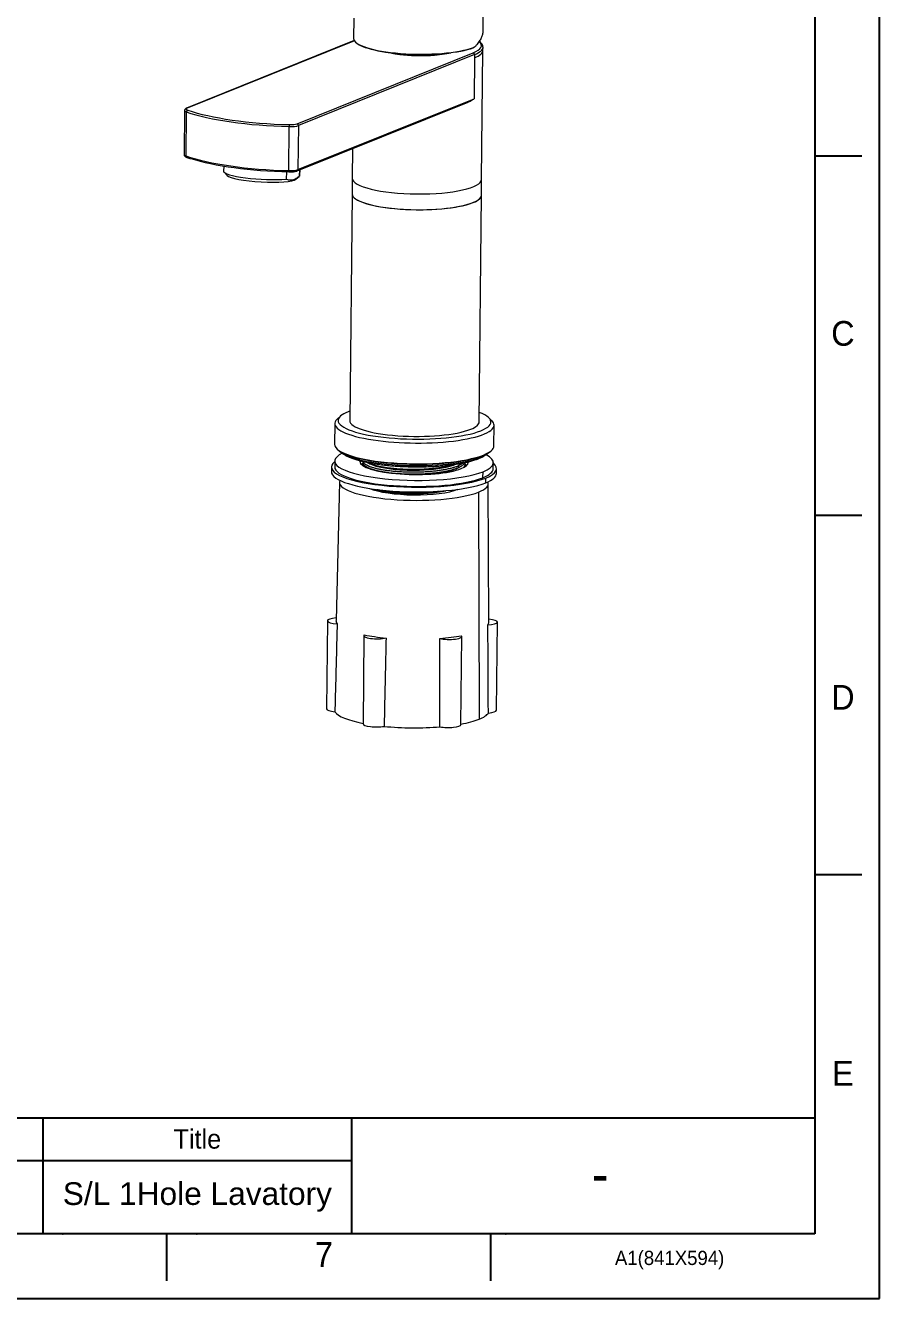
# Model space of a CAD drawing. Extents: x 11219 to 12060, y -16047 to -15452.
# Drawn here: x 11795.8 to 12059.7, y -16046.9 to -15653.7 of the extents above; entities that cross this region are included whole.
import ezdxf

# ---------------------------------------------------------------- set-up
doc = ezdxf.new("R2010")
doc.units = 0
doc.header["$MEASUREMENT"] = 0
doc.linetypes.add('CENTERX2', pattern=[101.6, 63.5, -12.7, 12.7, -12.7])
doc.layers.get('0').update_dxf_attribs({"color": 3, "linetype": 'CONTINUOUS'})
doc.layers.add('FORM', color=7, linetype='CONTINUOUS')
doc.layers.add('TEXT', color=2, linetype='CONTINUOUS')
doc.styles.add('Arial Unicode MS', font='ARIALUNI.ttf')
doc.styles.add('ROMANS', font='Gulim.ttf')
doc.styles.get("Standard").update_dxf_attribs({"font": 'Gulim.ttf'})

msp = doc.modelspace()

# ---------------------------------------------------------------- linework, layer by layer
at = {"linetype": 'Continuous', "lineweight": 18, "extrusion": (0.009886, 0.972157, 0.234124)}
for p, q in [((11937.22, -15655.32), (11937.49, -15629.06)), ((11897.26, -15651.44), (11897.19, -15657.72)), ((11897.42, -15658.43), (11845.62, -15679.28)), ((11936.75, -15701.29), (11937.16, -15661.44)), ((11937.16, -15661.44), (11937.17, -15660.46)), ((11934.55, -15663.71), (11934.42, -15676.35)), ((11844.98, -15680.02), (11844.84, -15693.63)), ((11879.76, -15698.66), (11932.55, -15677.4)), ((11896.85, -15691.78), (11896.76, -15700.89)), ((11857.11, -15697.16), (11857.03, -15698.73)), ((11857.16, -15699.04), (11858.1, -15700.05)), ((11876.5, -15698.93), (11876.38, -15701.2)), ((11879.38, -15701.2), (11880.35, -15700.35)), ((11880.45, -15700.26), (11880.55, -15698.34)), ((11880.59, -15699.99), (11880.68, -15698.28)), ((11896.76, -15700.89), (11896.71, -15705.75)), ((11936.7, -15706.16), (11936.75, -15701.29)), ((11896.71, -15705.75), (11895.99, -15775.74)), ((11896.71, -15705.75), (11896.71, -15705.75)), ((11935.99, -15776.15), (11936.7, -15706.16)), ((11893.1, -15774.38), (11892.12, -15775.29)), ((11939.87, -15775.78), (11938.91, -15774.85)), ((11891.39, -15776.67), (11891.32, -15783.09)), ((11895.99, -15775.74), (11895.99, -15775.74)), ((11940.52, -15783.59), (11940.58, -15777.17)), ((11891.32, -15783.09), (11891.32, -15783.09)), ((11892.03, -15784.48), (11892.22, -15784.67)), ((11939.58, -15785.15), (11939.78, -15784.97)), ((11890.35, -15790.08), (11890.33, -15791.53)), ((11891.37, -15788.24), (11891.35, -15790.09)), ((11900.12, -15788.39), (11900.11, -15788.75)), ((11931.6, -15789.8), (11931.61, -15789.28)), ((11940.35, -15790.58), (11940.36, -15788.74)), ((11941.33, -15792.05), (11941.35, -15790.59)), ((11892.8, -15794.75), (11891.76, -15837.52)), ((11938.97, -15838), (11938.8, -15795.22)), ((11889.12, -15837.56), (11888.84, -15864.78)), ((11941.34, -15865.22), (11941.61, -15837.99)), ((11900.38, -15842.16), (11900.1, -15869.38)), ((11930.35, -15869.64), (11930.62, -15842.42))]:
    msp.add_line(p, q, dxfattribs=at)
at = {"linetype": 'Continuous', "lineweight": 13, "extrusion": (0.009886, 0.972157, 0.234124)}
for p, q in [((11897.44, -15658.47), (11845.81, -15679.26)), ((11879.72, -15684.1), (11934.13, -15662.19)), ((11934.56, -15662.74), (11880.15, -15684.64)), ((11934.56, -15662.74), (11934.55, -15663.71)), ((11880.01, -15698.25), (11934.42, -15676.35)), ((11845.52, -15680.43), (11845.38, -15694.04)), ((11877.19, -15698.58), (11877.33, -15684.97)), ((11880.15, -15684.64), (11880.01, -15698.25)), ((11929.56, -15790.25), (11929.57, -15789.74)), ((11937.15, -15793.37), (11937.17, -15791.53)), ((11938, -15794.96), (11938.02, -15793.5)), ((11935.8, -15797.85), (11935.95, -15867.97))]:
    msp.add_line(p, q, dxfattribs=at)
at = {"linetype": 'Continuous', "lineweight": 18}
for centre, major_axis, ratio, start_param, end_param in [((11917.19, -15657.93), (20, -0.2), 0.234124, 3.141635, 5.732359), ((11917.19, -15658.02), (19.9, -0.2), 0.234124, 3.374693, 5.732359), ((11934.12, -15660.54), (-0.0347, 0.0938), 0.82841, 2.710364, 4.281161), ((11917.16, -15661.23), (20, -0.2), 0.234124, 5.768934, 6.283223), ((11917.16, -15661.23), (20, -0.2), 0.234124, 5.768944, 6.283192), ((11917.17, -15660.26), (20, -0.2), 0.234124, 0.000038, 0.014813), ((11917.18, -15659.77), (-14, 0.14), 0.234124, 1.875291, 2.375217), ((11880.38, -15674.59), (-42, 0.43), 0.234124, 0.611632, 1.501459), ((11880.23, -15689.17), (42, -0.43), 0.234124, 3.798203, 4.643052), ((11868.81, -15699.36), (-11.78, 0.63), 0.159459, 0.000026, 2.277451), ((11868.76, -15700.35), (10.78, -0.58), 0.159459, 3.303885, 6.120912), ((11868.81, -15699.36), (-11.78, 0.63), 0.159459, 2.994357, 3.141619), ((11916.75, -15701.09), (-20, 0.2), 0.234124, 0.000087, 3.141581), ((11916.75, -15701.09), (20, -0.2), 0.234124, 3.14168, 6.283174), ((11916.71, -15705.95), (20, -0.2), 0.234124, 3.14168, 6.283174), ((11916.71, -15705.95), (-20, 0.2), 0.234124, 0, 2.627342), ((11916.71, -15705.95), (-20, 0.2), 0.234124, 2.627342, 3.141679), ((11915.98, -15776.92), (24.6, -0.25), 0.234124, 2.898402, 6.283185), ((11915.99, -15775.95), (-23.6, 0.24), 0.234124, 0, 3.701178), ((11915.99, -15775.95), (-23.6, 0.24), 0.234124, 5.768934, 6.283185), ((11915.99, -15775.95), (-23.6, 0.24), 0.234124, 5.72348, 5.768934), ((11915.99, -15775.95), (-20, 0.2), 0.234124, 0, 2.627342), ((11915.99, -15775.95), (-20, 0.2), 0.234124, 2.627342, 3.141679), ((11915.98, -15776.92), (24.6, -0.25), 0.234124, 0, 0.243168), ((11915.92, -15783.34), (-24.6, 0.25), 0.234124, 0, 2.627342), ((11915.87, -15788.49), (-24.5, 0.25), 0.234124, 5.848112, 8.910527), ((11915.92, -15783.53), (24.4, -0.25), 0.234124, 3.38476, 5.768934), ((11915.91, -15784.11), (23.69, -0.24), 0.234124, 3.379361, 5.768934), ((11915.91, -15784.11), (23.69, -0.24), 0.234124, 5.768934, 6.045395), ((11915.92, -15783.53), (24.4, -0.25), 0.234124, 5.768934, 6.039995), ((11915.87, -15788.49), (-24.5, 0.25), 0.234124, 2.627342, 3.576103), ((11915.92, -15783.34), (-24.6, 0.25), 0.234124, 2.627342, 3.141679), ((11915.85, -15790.34), (-25.5, 0.26), 0.234124, 6.002247, 8.910527), ((11915.85, -15790.34), (-24.5, 0.25), 0.234124, 0.000038, 2.627342), ((11915.87, -15788.49), (16.75, -0.17), 0.234124, 3.14163, 5.768934), ((11915.85, -15790.34), (16.75, -0.17), 0.234124, 2.70436, 2.903851), ((11915.85, -15790.34), (16.35, -0.17), 0.234124, 2.862863, 2.950484), ((11915.87, -15788.49), (16.75, -0.17), 0.234124, 5.768934, 6.283223), ((11915.85, -15790.34), (16.75, -0.17), 0.234124, 0.237768, 0.381349), ((11915.85, -15790.34), (16.35, -0.17), 0.234124, 0.191135, 0.271786), ((11915.85, -15790.34), (-24.5, 0.25), 0.234124, 2.627342, 3.14163), ((11915.85, -15790.34), (-25.5, 0.26), 0.234124, 2.627342, 3.422607), ((11915.83, -15791.79), (-25.5, 0.26), 0.234124, 0.000038, 2.627342), ((11915.8, -15795), (23, -0.23), 0.234124, 3.035896, 5.768934), ((11915.8, -15795), (-23, 0.23), 0.234124, 2.627342, 3.247365), ((11915.83, -15791.79), (-25.5, 0.26), 0.234124, 2.627342, 3.14163), ((11915.8, -15795), (-15.75, 0.16), 0.234124, 0.519824, 2.620175), ((11893.12, -15837.6), (4, -0.04), 0.234124, 1.915181, 4.457888), ((11915.36, -15837.78), (-23.61, 0.24), 0.234124, 6.279842, 6.45682), ((11937.61, -15837.95), (4, -0.04), 0.234124, 4.985586, 7.509996), ((11915.36, -15837.78), (-23.61, 0.24), 0.234124, 2.986654, 3.144939), ((11904.37, -15842.2), (4, -0.04), 0.234124, 2.891191, 5.505086), ((11915.36, -15837.78), (-23.61, 0.24), 0.234124, 0.892258, 1.220833), ((11915.36, -15837.78), (-23.61, 0.24), 0.234124, 1.939456, 2.26803), ((11926.62, -15842.38), (4, -0.04), 0.234124, 3.938388, 6.552283), ((11892.84, -15864.82), (4, -0.04), 0.234124, 3.141624, 4.3483), ((11915.09, -15865), (24, -0.24), 0.234124, 3.30675, 4.042329), ((11937.34, -15865.17), (4, -0.04), 0.234124, 5.095174, 6.283216), ((11904.1, -15869.42), (4, -0.04), 0.234124, 3.141618, 5.395498), ((11926.35, -15869.6), (4, -0.04), 0.234124, 4.047976, 6.283184), ((11915.09, -15865), (24, -0.24), 0.234124, 5.401145, 5.768934), ((11915.09, -15865), (-24, 0.24), 0.234124, 2.627342, 2.995131), ((11915.09, -15865), (24, -0.24), 0.234124, 4.353948, 5.089526)]:
    msp.add_ellipse(centre, major_axis=major_axis, ratio=ratio, start_param=start_param, end_param=end_param, dxfattribs=at)
at = {"linetype": 'Continuous', "lineweight": 13}
for centre, major_axis, ratio, start_param, end_param in [((11917.18, -15659.77), (-19.5, 0.2), 0.234124, 2.627342, 3.405573), ((11917.17, -15660.26), (20, -0.2), 0.234124, 5.768934, 6.283223), ((11934.12, -15662.68), (0.187, -0.464), 0.846463, 1.115518, 2.686314), ((11847.98, -15680.05), (3, -0.03), 0.234124, 3.138282, 3.753225), ((11847.99, -15679.57), (-2.5, 0.03), 0.234124, 5.768934, 6.894817), ((11845.93, -15680.37), (0.163, 0.473), 0.795957, 0.397111, 1.967907), ((11880.37, -15675.07), (42.5, -0.43), 0.234124, 3.753225, 4.643052), ((11845.81, -15679.74), (0.187, -0.464), 0.846463, 2.686314, 3.141157), ((11877.36, -15684.85), (0.013, 0.5), 0.067356, 0.236865, 1.807662), ((11877.54, -15684.27), (3, -0.03), 0.234124, 4.643052, 5.768934), ((11877.55, -15683.78), (-2.5, 0.03), 0.234124, 1.501459, 2.627342), ((11879.72, -15684.58), (0.187, -0.464), 0.846463, 1.115518, 2.686314), ((11847.84, -15693.66), (-3, 0.03), 0.234124, 0.000014, 0.611632), ((11880.23, -15688.68), (-42.5, 0.43), 0.234124, 0.611632, 1.501459), ((11845.79, -15693.98), (-0.163, -0.473), 0.795957, 5.1095, 6.283131), ((11877.4, -15697.88), (-3, 0.03), 0.234124, 1.501459, 2.627342), ((11877.22, -15698.46), (-0.013, -0.5), 0.067356, 4.949254, 6.520051), ((11879.58, -15698.19), (0.187, -0.464), 0.846463, 6.282628, 7.398703)]:
    msp.add_ellipse(centre, major_axis=major_axis, ratio=ratio, start_param=start_param, end_param=end_param, dxfattribs=at)
at = {"linetype": 'Continuous', "lineweight": 18}
for points, knots in [([(11934.91, -15660.08), (11935.1, -15659.87), (11935.46, -15659.47), (11935.92, -15658.88), (11936.3, -15658.31), (11936.5, -15657.94), (11936.77, -15657.39), (11936.91, -15657.03), (11937.11, -15656.35), (11937.17, -15656.02), (11937.21, -15655.58), (11937.22, -15655.44), (11937.22, -15655.32)], [0, 0, 0, 0, 0.112931, 0.225861, 0.338792, 0.451722, 0.451722, 0.677583, 0.677583, 0.903444, 0.903444, 1, 1, 1, 1]), ([(11934.33, -15660.54), (11934.33, -15660.54), (11934.32, -15660.55), (11934.3, -15660.56), (11934.28, -15660.57), (11934.27, -15660.57), (11934.25, -15660.58), (11934.24, -15660.59), (11934.22, -15660.6), (11934.21, -15660.6), (11934.21, -15660.6)], [0, 0, 0, 0, 0.119008, 0.250324, 0.381522, 0.512605, 0.64357, 0.77442, 0.905154, 1, 1, 1, 1]), ([(11937.15, -15660.37), (11937.15, -15660.25), (11937.12, -15659.96), (11936.91, -15659.52), (11936.55, -15659.06), (11936.21, -15658.77), (11936.02, -15658.63)], [0, 0, 0, 0, 0.172763, 0.438014, 0.718069, 1, 1, 1, 1]), ([(11907.75, -15662.01), (11907.84, -15662.04), (11908.13, -15662.1), (11908.64, -15662.21), (11909.09, -15662.3), (11909.43, -15662.36), (11909.54, -15662.38), (11909.72, -15662.41), (11909.78, -15662.42), (11909.89, -15662.44), (11909.95, -15662.45), (11910.49, -15662.53), (11910.98, -15662.6), (11911.73, -15662.69), (11912.25, -15662.75), (11913.03, -15662.83), (11913.57, -15662.87), (11913.91, -15662.9), (11913.98, -15662.9), (11914.12, -15662.91), (11914.33, -15662.92), (11914.53, -15662.94), (11915.22, -15662.98), (11915.77, -15663), (11916.61, -15663.02), (11917.16, -15663.03), (11917.73, -15663.04), (11918.15, -15663.04), (11918.29, -15663.04), (11918.5, -15663.04), (11918.57, -15663.04), (11918.71, -15663.04), (11919.06, -15663.03), (11919.41, -15663.02), (11920.25, -15663), (11920.8, -15662.98), (11921.34, -15662.94)], [0, 0, 0, 0, 0.025173, 0.082516, 0.139859, 0.139859, 0.16853, 0.16853, 0.182866, 0.182866, 0.197202, 0.197202, 0.311887, 0.311887, 0.36923, 0.426573, 0.483915, 0.483915, 0.498251, 0.498251, 0.512587, 0.541258, 0.541258, 0.655944, 0.655944, 0.713286, 0.770629, 0.770629, 0.7993, 0.7993, 0.813636, 0.813636, 0.827972, 0.885315, 0.885315, 1, 1, 1, 1]), ([(11932.56, -15677.4), (11932.67, -15677.36), (11932.77, -15677.31), (11932.99, -15677.21), (11933.1, -15677.16), (11933.43, -15676.98), (11933.64, -15676.86), (11933.94, -15676.68), (11934.04, -15676.61), (11934.19, -15676.51), (11934.26, -15676.47), (11934.33, -15676.42), (11934.37, -15676.38), (11934.4, -15676.37), (11934.42, -15676.35)], [0, 0, 0, 0, 0.152488, 0.152488, 0.321991, 0.321991, 0.660995, 0.660995, 0.830498, 0.830498, 0.915249, 0.957624, 0.957624, 1, 1, 1, 1]), ([(11845.62, -15679.28), (11845.55, -15679.31), (11845.38, -15679.39), (11845.18, -15679.54), (11845.01, -15679.77), (11845, -15679.95), (11845, -15680.02)], [0, 0, 0, 0, 0.245265, 0.549634, 0.827042, 1, 1, 1, 1]), ([(11844.86, -15693.63), (11844.85, -15693.67), (11844.84, -15693.81), (11844.96, -15694.04), (11845.16, -15694.23), (11845.38, -15694.36), (11845.56, -15694.43), (11845.63, -15694.45)], [0, 0, 0, 0, 0.086683, 0.313003, 0.537684, 0.816561, 1, 1, 1, 1]), ([(11880.34, -15700.36), (11880.04, -15700.62), (11879.73, -15700.85), (11879.25, -15701.14), (11879.07, -15701.23), (11878.73, -15701.37), (11878.55, -15701.43), (11878.33, -15701.48), (11878.29, -15701.49), (11878.2, -15701.51), (11878.07, -15701.53), (11877.95, -15701.54), (11877.69, -15701.55), (11877.52, -15701.54), (11877.02, -15701.47), (11876.7, -15701.36), (11876.38, -15701.2)], [0, 0, 0, 0, 0.230264, 0.230264, 0.358553, 0.358553, 0.486842, 0.486842, 0.518915, 0.518915, 0.550987, 0.615132, 0.615132, 0.743421, 0.743421, 1, 1, 1, 1]), ([(11877.21, -15698.96), (11877.33, -15698.97), (11877.69, -15698.97), (11878.27, -15698.95), (11878.91, -15698.88), (11879.41, -15698.78), (11879.67, -15698.69), (11879.76, -15698.66)], [0, 0, 0, 0, 0.122124, 0.356139, 0.591851, 0.831662, 1, 1, 1, 1]), ([(11893.45, -15785.6), (11893.45, -15785.6), (11893.63, -15785.78), (11894.06, -15786.12), (11894.87, -15786.61), (11895.84, -15787.07), (11896.96, -15787.51), (11898.22, -15787.91), (11899.6, -15788.28), (11901.11, -15788.62), (11902.73, -15788.93), (11904.44, -15789.2), (11906.24, -15789.44), (11908.12, -15789.64), (11910.05, -15789.8), (11912.03, -15789.92), (11914.04, -15790), (11916.06, -15790.04), (11918.08, -15790.03), (11920.08, -15789.99), (11922.05, -15789.9), (11923.97, -15789.77), (11925.84, -15789.6), (11927.62, -15789.39), (11929.32, -15789.15), (11930.92, -15788.87), (11932.41, -15788.55), (11933.77, -15788.2), (11934.92, -15787.85), (11935.59, -15787.6), (11935.87, -15787.49)], [0, 0, 0, 0, 0.00049, 0.037268, 0.075622, 0.113994, 0.152002, 0.189704, 0.227187, 0.26452, 0.301748, 0.338901, 0.376002, 0.413065, 0.450102, 0.487119, 0.524125, 0.561124, 0.598121, 0.63512, 0.672125, 0.709142, 0.746176, 0.783235, 0.820329, 0.857469, 0.894673, 0.931967, 0.969388, 1, 1, 1, 1]), ([(11935.87, -15787.49), (11936.05, -15787.41), (11936.56, -15787.19), (11937.32, -15786.81), (11937.91, -15786.42), (11938.21, -15786.17), (11938.29, -15786.1)], [0, 0, 0, 0, 0.175873, 0.517837, 0.862586, 1, 1, 1, 1]), ([(11900.1, -15789.69), (11900.1, -15789.66), (11900.11, -15789.64), (11900.12, -15789.5), (11900.16, -15789.39), (11900.23, -15789.26), (11900.24, -15789.25), (11900.25, -15789.23)], [0, 0, 0, 0, 0.174691, 0.174691, 0.904085, 0.904085, 1, 1, 1, 1]), ([(11900.11, -15788.75), (11900.11, -15788.84), (11900.13, -15788.92), (11900.19, -15789.12), (11900.26, -15789.24), (11900.43, -15789.46), (11900.54, -15789.57), (11900.7, -15789.7), (11900.72, -15789.71), (11900.75, -15789.74), (11900.81, -15789.78), (11900.95, -15789.88), (11901.08, -15789.96), (11901.36, -15790.12), (11901.56, -15790.22), (11902.02, -15790.42), (11902.28, -15790.52), (11902.62, -15790.64), (11902.69, -15790.67), (11902.84, -15790.72), (11902.91, -15790.74), (11903.13, -15790.81), (11903.29, -15790.86), (11903.77, -15790.99), (11904.1, -15791.08), (11904.81, -15791.25), (11905.18, -15791.33), (11905.76, -15791.44), (11905.96, -15791.47), (11906.27, -15791.53), (11906.42, -15791.55), (11906.58, -15791.58), (11906.69, -15791.6), (11906.74, -15791.6), (11907.22, -15791.68), (11907.65, -15791.74), (11908.55, -15791.85), (11909, -15791.9), (11909.94, -15792), (11910.42, -15792.04), (11911.03, -15792.08), (11911.16, -15792.09), (11911.41, -15792.1), (11911.53, -15792.11), (11911.91, -15792.13), (11912.16, -15792.15), (11912.91, -15792.18), (11913.92, -15792.22), (11914.95, -15792.23), (11915.72, -15792.23), (11915.98, -15792.23), (11916.37, -15792.23), (11916.5, -15792.23), (11916.69, -15792.22), (11916.75, -15792.22), (11916.88, -15792.22), (11917.47, -15792.21), (11918.04, -15792.19), (11919.05, -15792.14), (11919.55, -15792.11), (11920.54, -15792.04), (11921.03, -15792), (11921.64, -15791.94), (11921.76, -15791.93), (11922, -15791.91), (11922.36, -15791.87), (11922.71, -15791.83), (11923.4, -15791.74), (11923.84, -15791.68), (11924.71, -15791.54), (11925.13, -15791.47), (11925.74, -15791.35), (11925.94, -15791.31), (11926.19, -15791.26), (11926.24, -15791.25), (11926.33, -15791.23), (11926.38, -15791.22), (11926.53, -15791.19), (11926.62, -15791.17), (11927.09, -15791.06), (11927.45, -15790.97), (11928.12, -15790.78), (11928.43, -15790.68), (11929.03, -15790.47), (11929.3, -15790.36), (11929.56, -15790.25)], [0, 0, 0, 0, 0.029108, 0.029108, 0.06645, 0.06645, 0.103792, 0.103792, 0.10846, 0.10846, 0.113128, 0.122463, 0.141134, 0.141134, 0.178476, 0.178476, 0.215818, 0.215818, 0.225154, 0.225154, 0.234489, 0.234489, 0.25316, 0.25316, 0.290502, 0.290502, 0.327844, 0.327844, 0.346515, 0.346515, 0.355851, 0.360518, 0.360518, 0.365186, 0.365186, 0.402528, 0.402528, 0.43987, 0.43987, 0.477212, 0.477212, 0.486548, 0.486548, 0.495883, 0.495883, 0.514554, 0.514554, 0.551896, 0.589238, 0.589238, 0.607909, 0.607909, 0.617245, 0.617245, 0.621912, 0.621912, 0.62658, 0.663922, 0.663922, 0.701264, 0.701264, 0.738606, 0.738606, 0.747942, 0.747942, 0.757277, 0.775948, 0.775948, 0.81329, 0.81329, 0.850632, 0.850632, 0.869303, 0.869303, 0.873971, 0.873971, 0.878639, 0.878639, 0.887974, 0.887974, 0.925316, 0.925316, 0.962658, 0.962658, 1, 1, 1, 1]), ([(11929.57, -15789.74), (11929.31, -15789.85), (11929.03, -15789.96), (11928.58, -15790.11), (11928.43, -15790.16), (11928.19, -15790.24), (11928.11, -15790.26), (11927.94, -15790.31), (11927.86, -15790.34), (11927.43, -15790.46), (11927.08, -15790.55), (11926.33, -15790.72), (11925.94, -15790.8), (11925.33, -15790.92), (11925.12, -15790.96), (11924.8, -15791.01), (11924.69, -15791.03), (11924.48, -15791.07), (11924.37, -15791.08), (11923.82, -15791.17), (11923.37, -15791.23), (11922.46, -15791.34), (11921.99, -15791.39), (11921.03, -15791.49), (11920.54, -15791.53), (11919.97, -15791.57), (11919.91, -15791.57), (11919.78, -15791.58), (11919.6, -15791.59), (11919.16, -15791.62), (11918.78, -15791.64), (11918.02, -15791.67), (11917.51, -15791.69), (11916.48, -15791.71), (11915.97, -15791.72), (11915.32, -15791.72), (11915.19, -15791.72), (11914.94, -15791.71), (11914.81, -15791.71), (11914.42, -15791.71), (11914.16, -15791.7), (11913.39, -15791.68), (11912.89, -15791.67), (11911.89, -15791.62), (11911.39, -15791.59), (11910.66, -15791.54), (11910.42, -15791.52), (11910.06, -15791.49), (11909.88, -15791.47), (11909.7, -15791.45), (11909.58, -15791.44), (11909.52, -15791.44), (11908.98, -15791.39), (11908.52, -15791.33), (11907.63, -15791.22), (11907.2, -15791.16), (11906.36, -15791.03), (11905.95, -15790.96), (11905.47, -15790.86), (11905.37, -15790.85), (11905.18, -15790.81), (11905.08, -15790.79), (11904.8, -15790.73), (11904.62, -15790.69), (11904.09, -15790.56), (11903.75, -15790.47), (11903.12, -15790.29), (11902.83, -15790.2), (11902.41, -15790.05), (11902.28, -15790), (11902.09, -15789.93), (11902.03, -15789.9), (11901.94, -15789.87), (11901.91, -15789.85), (11901.85, -15789.83), (11901.58, -15789.71), (11901.35, -15789.59), (11900.98, -15789.38), (11900.82, -15789.27), (11900.55, -15789.05), (11900.43, -15788.94), (11900.32, -15788.8), (11900.3, -15788.77), (11900.27, -15788.72), (11900.21, -15788.63), (11900.18, -15788.55), (11900.13, -15788.4), (11900.12, -15788.32), (11900.12, -15788.23)], [0, 0, 0, 0, 0.037369, 0.037369, 0.056053, 0.056053, 0.065395, 0.065395, 0.074737, 0.074737, 0.112106, 0.112106, 0.149474, 0.149474, 0.168158, 0.168158, 0.1775, 0.1775, 0.186843, 0.186843, 0.224211, 0.224211, 0.26158, 0.26158, 0.298948, 0.298948, 0.303619, 0.303619, 0.30829, 0.317632, 0.336317, 0.336317, 0.373685, 0.373685, 0.411054, 0.411054, 0.420396, 0.420396, 0.429738, 0.429738, 0.448422, 0.448422, 0.485791, 0.485791, 0.523159, 0.523159, 0.541843, 0.541843, 0.551186, 0.555857, 0.555857, 0.560528, 0.560528, 0.597896, 0.597896, 0.635265, 0.635265, 0.672633, 0.672633, 0.681975, 0.681975, 0.691317, 0.691317, 0.710002, 0.710002, 0.74737, 0.74737, 0.784739, 0.784739, 0.803423, 0.803423, 0.812765, 0.812765, 0.817436, 0.817436, 0.822107, 0.859476, 0.859476, 0.896844, 0.896844, 0.934213, 0.934213, 0.943555, 0.943555, 0.952897, 0.971581, 0.971581, 1, 1, 1, 1]), ([(11901.39, -15788.66), (11901.52, -15788.73), (11901.66, -15788.8), (11902.04, -15788.97), (11902.29, -15789.07), (11902.64, -15789.19), (11902.71, -15789.21), (11902.85, -15789.26), (11902.93, -15789.28), (11903.15, -15789.35), (11903.3, -15789.4), (11903.78, -15789.54), (11904.12, -15789.62), (11904.82, -15789.79), (11905.19, -15789.87), (11905.78, -15789.98), (11905.98, -15790.02), (11906.28, -15790.07), (11906.44, -15790.1), (11906.59, -15790.12), (11906.7, -15790.14), (11906.75, -15790.15), (11907.23, -15790.22), (11907.67, -15790.28), (11908.56, -15790.39), (11909.02, -15790.45), (11909.96, -15790.54), (11910.44, -15790.58), (11911.05, -15790.62), (11911.17, -15790.63), (11911.42, -15790.65), (11911.55, -15790.65), (11911.92, -15790.68), (11912.17, -15790.69), (11912.93, -15790.72), (11913.43, -15790.74), (11914.45, -15790.77), (11914.96, -15790.77), (11915.73, -15790.77), (11915.99, -15790.77), (11916.38, -15790.77), (11916.51, -15790.77), (11916.7, -15790.76), (11916.77, -15790.76), (11916.9, -15790.76), (11917.48, -15790.75), (11918.06, -15790.73), (11919.07, -15790.68), (11919.57, -15790.65), (11920.56, -15790.58), (11921.05, -15790.54), (11921.65, -15790.49), (11921.77, -15790.47), (11922.01, -15790.45), (11922.37, -15790.41), (11922.72, -15790.37), (11923.41, -15790.28), (11924.31, -15790.16), (11925.15, -15790.01), (11925.76, -15789.9), (11925.96, -15789.86), (11926.2, -15789.8), (11926.25, -15789.79), (11926.35, -15789.77), (11926.4, -15789.76), (11926.54, -15789.73), (11926.64, -15789.71), (11927.11, -15789.6), (11927.46, -15789.51), (11927.92, -15789.38), (11928.03, -15789.34), (11928.15, -15789.31)], [0, 0, 0, 0, 0.030992, 0.030992, 0.078598, 0.078598, 0.0905, 0.0905, 0.102402, 0.102402, 0.126205, 0.126205, 0.173812, 0.173812, 0.221418, 0.221418, 0.245221, 0.245221, 0.257123, 0.263074, 0.263074, 0.269025, 0.269025, 0.316631, 0.316631, 0.364238, 0.364238, 0.411845, 0.411845, 0.423746, 0.423746, 0.435648, 0.435648, 0.459451, 0.459451, 0.507058, 0.507058, 0.554664, 0.554664, 0.578468, 0.578468, 0.590369, 0.590369, 0.59632, 0.59632, 0.602271, 0.649877, 0.649877, 0.697484, 0.697484, 0.745091, 0.745091, 0.756992, 0.756992, 0.768894, 0.792697, 0.792697, 0.840304, 0.88791, 0.88791, 0.911714, 0.911714, 0.917664, 0.917664, 0.923615, 0.923615, 0.935517, 0.935517, 0.983123, 0.983123, 1, 1, 1, 1]), ([(11902.12, -15790.51), (11902.16, -15790.53), (11902.38, -15790.65), (11902.63, -15790.76), (11902.87, -15790.85)], [0, 0, 0, 0, 0.156157, 1, 1, 1, 1]), ([(11902.15, -15789.06), (11902.66, -15789.32), (11904.35, -15789.96), (11908.51, -15790.75), (11914.45, -15791.14), (11920.62, -15790.94), (11925.57, -15790.24), (11927.87, -15789.56), (11928.66, -15789.24)], [0, 0, 0, 0, 0.118285, 0.303834, 0.489383, 0.674932, 0.86048, 1, 1, 1, 1]), ([(11920.87, -15792.27), (11921.51, -15792.21), (11923.99, -15791.94), (11927.02, -15791.34), (11928.73, -15790.68), (11929.22, -15790.44)], [0, 0, 0, 0, 0.17721, 0.708365, 1, 1, 1, 1]), ([(11929.56, -15790.25), (11929.82, -15790.14), (11930.05, -15790.03), (11930.37, -15789.85), (11930.47, -15789.79), (11930.61, -15789.7), (11930.65, -15789.67), (11930.74, -15789.61), (11930.78, -15789.58), (11930.99, -15789.43), (11931.12, -15789.31), (11931.35, -15789.06), (11931.44, -15788.94), (11931.51, -15788.78), (11931.52, -15788.76), (11931.53, -15788.73)], [0, 0, 0, 0, 0.238294, 0.238294, 0.357441, 0.357441, 0.417014, 0.417014, 0.476588, 0.476588, 0.714882, 0.714882, 0.953175, 0.953175, 1, 1, 1, 1]), ([(11931.07, -15788.84), (11931, -15788.91), (11930.91, -15788.98), (11930.66, -15789.16), (11930.47, -15789.28), (11930.06, -15789.51), (11929.82, -15789.63), (11929.57, -15789.74)], [0, 0, 0, 0, 0.220273, 0.220273, 0.610136, 0.610136, 1, 1, 1, 1]), ([(11931.49, -15788.79), (11931.49, -15788.79), (11931.49, -15788.8), (11931.53, -15788.86), (11931.55, -15788.93), (11931.61, -15789.12), (11931.63, -15789.37), (11931.55, -15789.63), (11931.46, -15789.82), (11931.42, -15789.88), (11931.36, -15789.96), (11931.35, -15789.98), (11931.33, -15790.01), (11931.31, -15790.02), (11931.28, -15790.07), (11931.25, -15790.1), (11931.17, -15790.19), (11931.11, -15790.25), (11931.04, -15790.31)], [0, 0, 0, 0, 0.004255, 0.004255, 0.129412, 0.129412, 0.379725, 0.630038, 0.630038, 0.755194, 0.755194, 0.786483, 0.786483, 0.817772, 0.817772, 0.880351, 0.880351, 1, 1, 1, 1]), ([(11903.44, -15796.91), (11904.16, -15797.15), (11906.38, -15797.7), (11911.13, -15798.29), (11917.31, -15798.41), (11922.3, -15798.01), (11924.85, -15797.57), (11925.65, -15797.4)], [0, 0, 0, 0, 0.152916, 0.393157, 0.633397, 0.873638, 1, 1, 1, 1]), ([(11904.46, -15797.01), (11904.8, -15797.09), (11905.15, -15797.16), (11905.7, -15797.27), (11905.9, -15797.31), (11906.21, -15797.36), (11906.36, -15797.39), (11906.52, -15797.41), (11906.63, -15797.43), (11906.68, -15797.44), (11907.16, -15797.51), (11907.59, -15797.57), (11908.49, -15797.69), (11908.94, -15797.74), (11909.88, -15797.83), (11910.36, -15797.87), (11910.98, -15797.91), (11911.1, -15797.92), (11911.35, -15797.94), (11911.47, -15797.95), (11911.85, -15797.97), (11912.1, -15797.98), (11912.85, -15798.02), (11913.86, -15798.05), (11914.89, -15798.06), (11915.66, -15798.07), (11915.92, -15798.06), (11916.31, -15798.06), (11916.44, -15798.06), (11916.63, -15798.06), (11916.7, -15798.05), (11916.82, -15798.05), (11916.89, -15798.05), (11917.47, -15798.04), (11917.98, -15798.02), (11918.99, -15797.97), (11919.5, -15797.94), (11920.48, -15797.87), (11920.97, -15797.83), (11921.58, -15797.78), (11921.7, -15797.76), (11921.94, -15797.74), (11922.3, -15797.7), (11922.65, -15797.66), (11923.09, -15797.61), (11923.3, -15797.58), (11923.51, -15797.55)], [0, 0, 0, 0, 0.069853, 0.069853, 0.107168, 0.107168, 0.125826, 0.135154, 0.135154, 0.144483, 0.144483, 0.219113, 0.219113, 0.293742, 0.293742, 0.368372, 0.368372, 0.387029, 0.387029, 0.405687, 0.405687, 0.443002, 0.443002, 0.517631, 0.592261, 0.592261, 0.629576, 0.629576, 0.648233, 0.648233, 0.657562, 0.657562, 0.666891, 0.666891, 0.74152, 0.74152, 0.81615, 0.81615, 0.89078, 0.89078, 0.909437, 0.909437, 0.928094, 0.965409, 0.965409, 1, 1, 1, 1])]:
    msp.add_open_spline(points, degree=3, knots=knots, dxfattribs=at)
for points, degree in [([(11934.21, -15660.55), (11934.25, -15660.54), (11934.34, -15660.5), (11934.46, -15660.43), (11934.54, -15660.38), (11934.58, -15660.35)], 3), ([(11934.58, -15660.35), (11934.62, -15660.33), (11934.69, -15660.27), (11934.8, -15660.18), (11934.87, -15660.11), (11934.91, -15660.08)], 3), ([(11845.63, -15694.45), (11846.16, -15694.64), (11846.77, -15694.82)], 2), ([(11901.36, -15790.11), (11901.74, -15790.31), (11902.12, -15790.51)], 2), ([(11901.38, -15788.66), (11901.76, -15788.86), (11902.15, -15789.06)], 2), ([(11929.22, -15790.44), (11929.61, -15790.24), (11929.99, -15790.05)], 2), ([(11892.1, -15838.5), (11892.02, -15841.74), (11891.86, -15848.07), (11891.63, -15857.11), (11891.48, -15862.87), (11891.41, -15865.68)], 3), ([(11938.82, -15866.06), (11938.81, -15863.25), (11938.78, -15857.48), (11938.73, -15848.45), (11938.7, -15842.11), (11938.68, -15838.87)], 3), ([(11907.22, -15842.89), (11907.15, -15846.14), (11907.01, -15852.5), (11906.81, -15861.57), (11906.68, -15867.35), (11906.62, -15870.17)], 3), ([(11923.87, -15870.31), (11923.86, -15867.49), (11923.85, -15861.7), (11923.83, -15852.64), (11923.82, -15846.27), (11923.82, -15843.02)], 3)]:
    msp.add_open_spline(points, degree=degree, dxfattribs=at)
at = {"linetype": 'Continuous', "lineweight": 13}
msp.add_open_spline([(11934.91, -15660.08), (11934.91, -15660.1), (11934.9, -15660.14), (11934.85, -15660.15), (11934.83, -15660.15)], degree=3, knots=[0, 0, 0, 0, 0.499679, 1, 1, 1, 1], dxfattribs=at)
at = {"layer": 'FORM', "color": 7, "linetype": 'Continuous'}
for p, q in [((12059.66, -16046.86), (12059.66, -15452.15)), ((12039.64, -15472.17), (12039.64, -16026.83)), ((12039.64, -15694.03), (12054.19, -15694.03)), ((12039.64, -15804.96), (12054.2, -15804.96)), ((12039.64, -15915.89), (12054.2, -15915.89)), ((12039.64, -16026.83), (11238.69, -16026.83)), ((11839.4, -16026.83), (11839.4, -16041.38)), ((11939.52, -16026.83), (11939.52, -16041.38)), ((11218.66, -16046.86), (12059.66, -16046.86))]:
    msp.add_line(p, q, dxfattribs=at)
at = {"layer": 'FORM'}
for p, q in [((11394.82, -15991.07), (12039.64, -15991.07)), ((11801.26, -16026.83), (11801.26, -15991.07)), ((11896.61, -16026.83), (11896.61, -15991.07)), ((11338.8, -16004.19), (11896.61, -16004.19))]:
    msp.add_line(p, q, dxfattribs=at)
for p in [(11807.38, -16026.83), (11848.81, -16026.83), (11944.23, -16026.83)]:
    msp.add_point(p, dxfattribs=at)

# ---------------------------------------------------------------- texts
at = {"layer": 'FORM', "char_height": 7.63, "attachment_point": 5}
for s, width, insert in [('C', 10.0119, (12048.34, -15748.88)), ('D', 10.0119, (12048.34, -15861.21)), ('E', 10.0119, (12048.34, -15977.31)), ('7', 50.0595, (11888.03, -16033.26))]:
    msp.add_mtext_dynamic_manual_height_columns(s, width=width, gutter_width=12.51, heights=[0], dxfattribs=dict(at, insert=insert))
at = {"layer": 'TEXT', "style": 'ROMANS'}
msp.add_text('A1(841X594)', height=4.3802, dxfattribs=at).set_placement((11977.93, -16036.5))
at = {"layer": 'TEXT', "insert": (11848.93, -15997.63), "char_height": 5.959, "attachment_point": 5}
msp.add_mtext_dynamic_manual_height_columns('Title', width=95.3515, gutter_width=29.8, heights=[0], dxfattribs=at)
at = {"layer": 'TEXT', "insert": (11848.93, -16015.51), "char_height": 7, "attachment_point": 5, "style": 'Arial Unicode MS'}
msp.add_mtext_dynamic_manual_height_columns('S/L 1Hole Lavatory', width=100.9074, gutter_width=29.8, heights=[0], dxfattribs=at)
at = {"layer": 'TEXT', "linetype": 'CENTERX2', "insert": (11973.31, -16008.38), "char_height": 11.9189, "attachment_point": 5}
msp.add_mtext_dynamic_manual_height_columns('{\\fHYGothic-Medium|b0|i0|c129|p18;-}', width=143.0272, gutter_width=29.8, heights=[0], dxfattribs=at)

doc.saveas('drawing.dxf')
